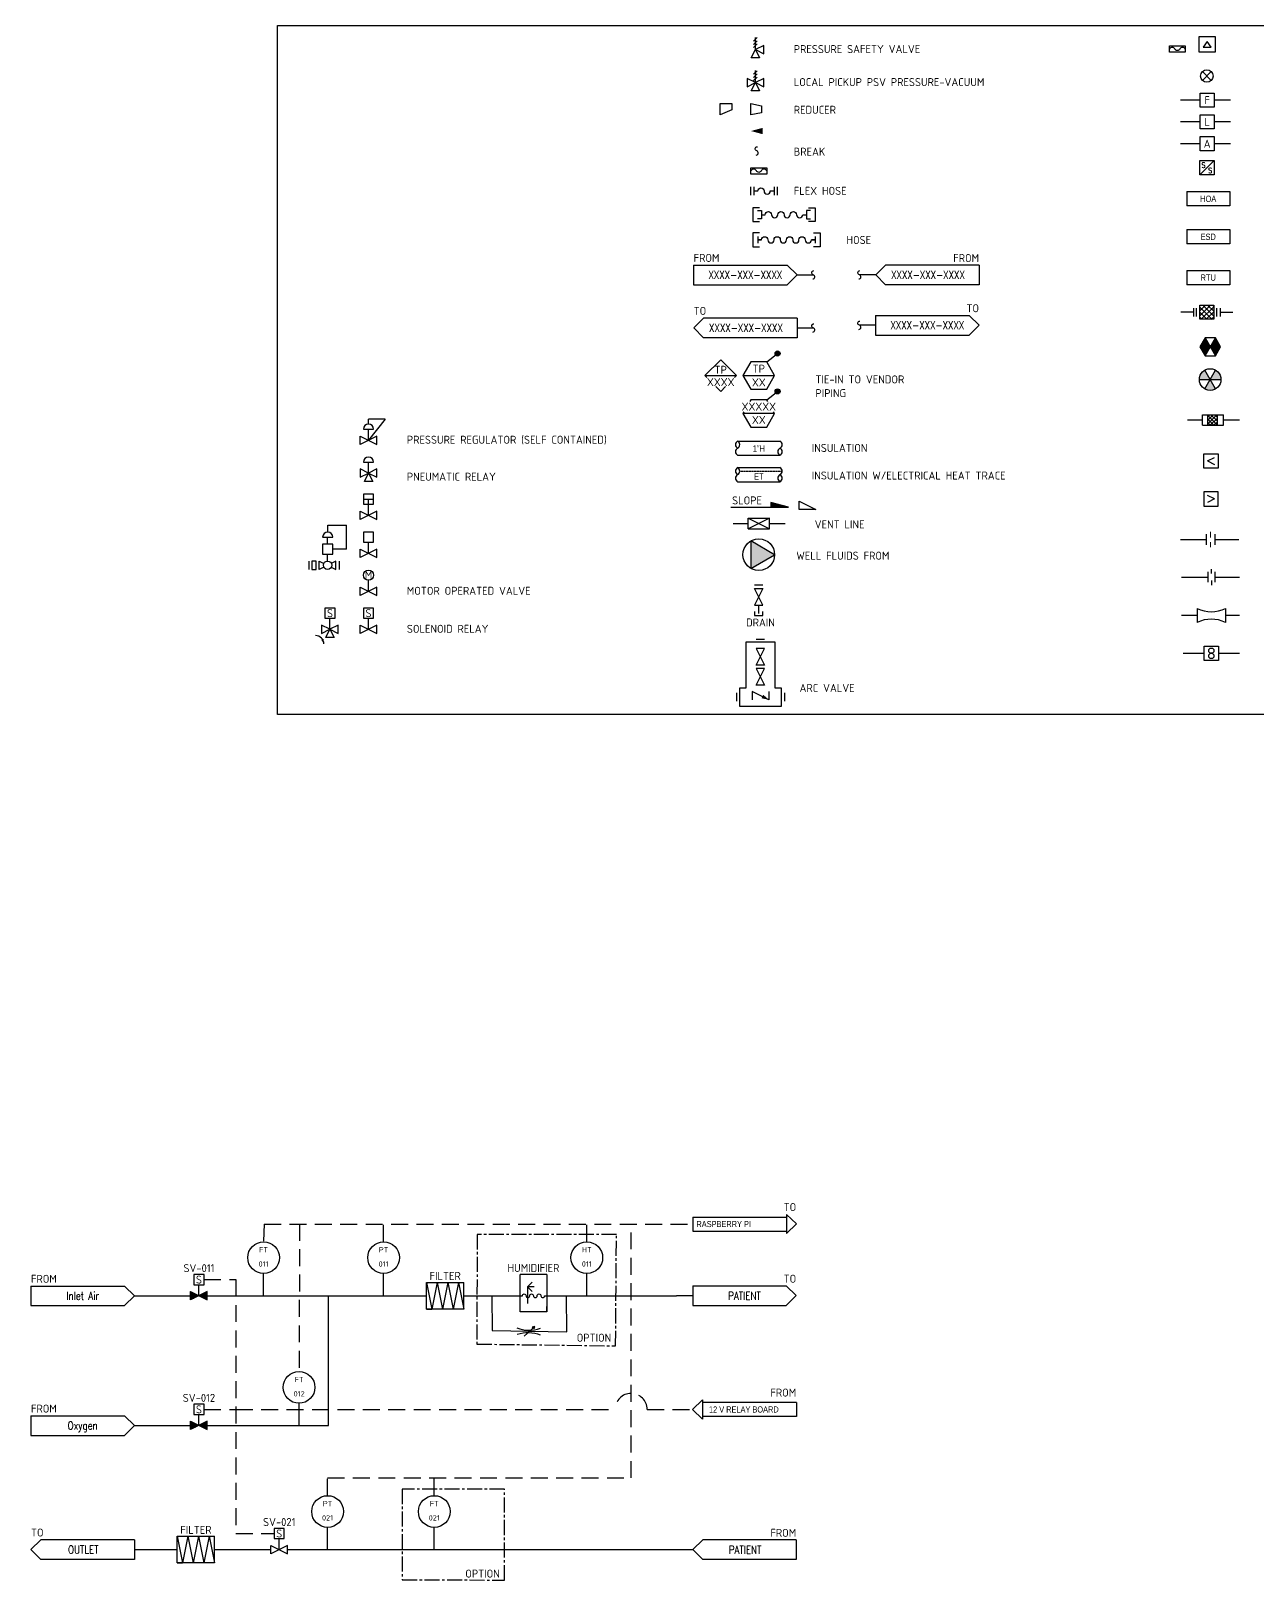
# Model space of a CAD drawing. Header units: millimetres. Extents: x -325 to 284974, y -1 to 659558.
# Drawn here: x 1491 to 1951, y 553 to 1134 of the extents above; entities that cross this region are included whole.
import ezdxf
from ezdxf.enums import TextEntityAlignment as Align

# ---------------------------------------------------------------- set-up
doc = ezdxf.new("R2010")
doc.units = ezdxf.units.MM
doc.header["$LTSCALE"] = 0.5
for name, pattern in [('CENTER2', [1.125, 0.75, -0.125, 0.125, -0.125]), ('DASHED', [19.05, 12.7, -6.35]), ('HIDDEN2', [0.1875, 0.125, -0.0625])]:
    doc.linetypes.add(name, pattern=pattern)
for name, color, linetype in [('DRAWING', 7, 'Continuous'), ('PID', 2, 'Continuous'), ('PROCESS', 4, 'Continuous'), ('SYM', 2, 'Continuous'), ('SYMBOLS', 2, 'Continuous'), ('TEXT_10', 2, 'Continuous')]:
    doc.layers.add(name, color=color, linetype=linetype)
doc.styles.add('FUNCT', font='simplex', dxfattribs={"width": 0.85})
doc.styles.add('romans', font='romans.shx')
doc.styles.add('X1', font='iso3098b.shx', dxfattribs={"height": 0.125})
doc.linetypes.add('PNEUMATCI_LINE', pattern='A,0.18,["//",romans,S=0.09,R=0,X=0,Y=-0.045],0.18', length=0.36)

# ---------------------------------------------------------------- blocks, each defined once
blk = doc.blocks.new('INSUL')
for p, q in [((-0.375, 0.125), (0.375, 0.125)), ((-0.375, -0.125), (0.375, -0.125))]:
    blk.add_line(p, q)
for centre, start, end in [((-0.34375, 0.0625), 116.565051, 243.434949), ((-0.40625, 0.0625), 296.565051, 63.434949), ((0.34375, 0.0625), 296.565051, 63.434949), ((-0.34375, -0.0625), 116.565051, 243.434949), ((0.40625, -0.0625), 116.565051, 243.434949), ((0.34375, -0.0625), 296.565051, 63.434949)]:
    blk.add_arc(centre, 0.06988, start, end)
at = {"color": 2, "width": 0.85}
blk.add_attdef('INSUL_TK', text='', height=0.1, dxfattribs=at).set_placement((0, -0.0625), align=Align.CENTER)
blk = doc.blocks.new('ARROW2')
at = {"layer": 'SYM'}
for p, q in [((-1.629, 0.153), (-0.153, 0.153)), ((-1.629, 0.153), (-1.629, -0.156)), ((-0.153, 0.153), (0.003, 0)), ((0.003, 0), (-0.153, -0.156)), ((-1.629, -0.156), (-0.153, -0.156))]:
    blk.add_line(p, q, dxfattribs=at)
at = {"layer": 'SYM', "width": 0.85}
blk.add_attdef('D501-1020-DP-006', (-1.533, -0.051), '', height=0.0989, dxfattribs=at)
blk = doc.blocks.new('TMETER')
for p, q in [((-0.125, -0.125), (-0.125, 0.125)), ((-0.125, 0.125), (0.125, 0.125)), ((0.125, 0.125), (0.125, -0.125)), ((0.125, -0.125), (-0.125, -0.125))]:
    blk.add_line(p, q)
for centre in [(0, 0.046875), (0, -0.046875)]:
    blk.add_circle(centre, 0.046875)
blk = doc.blocks.new('METER')
for p, q in [((-0.0625, 0.09445), (-0.0625, -0.09305)), ((0, 0.0625), (0, 0.140625)), ((0.0625, 0.09445), (0.0625, -0.09305)), ((0, -0.0625), (0, -0.140625))]:
    blk.add_line(p, q)
blk = doc.blocks.new('VENTURI')
for p, q in [((-0.25, 0.125), (-0.25, -0.125)), ((0.25, 0.125), (0.25, -0.125))]:
    blk.add_line(p, q)
for centre, start, end in [((0, 0.625), 243.417, 296.583), ((0, -0.625), 63.417, 116.583)]:
    blk.add_arc(centre, 0.559, start, end)
blk = doc.blocks.new('TAG_LS')
for p, q in [((-0.125, 0.125), (0.125, 0.125)), ((-0.125, -0.125), (-0.125, 0.125)), ((-0.0625, 0), (0.0625, 0.0625)), ((-0.0625, 0), (0.0625, -0.0625)), ((0.125, 0.125), (0.125, -0.125)), ((0.125, -0.125), (-0.125, -0.125))]:
    blk.add_line(p, q)
blk = doc.blocks.new('TAG_CON')
for p, q in [((-0.125, -0.125), (0.125, 0.125)), ((-0.125, -0.125), (-0.125, 0.125)), ((-0.125, 0.125), (0.125, 0.125)), ((0.125, 0.125), (0.125, -0.125)), ((0.125, -0.125), (-0.125, -0.125))]:
    blk.add_line(p, q)
at = {"color": 2, "style": 'FUNCT', "width": 0.85}
for tag, p in [('OUT', (-0.062, 0.047)), ('INP', (0.055, -0.047))]:
    blk.add_attdef(tag, text='', height=0.0938, dxfattribs=at).set_placement(p, align=Align.MIDDLE)
blk = doc.blocks.new('FLAG')
for p, q in [((-0.375, 0.125), (0.375, 0.125)), ((-0.375, 0.125), (-0.375, -0.125)), ((0.375, 0.125), (0.375, -0.125)), ((0.375, -0.125), (-0.375, -0.125))]:
    blk.add_line(p, q)
at = {"color": 2, "width": 0.85}
blk.add_attdef('FLAG', text='', height=0.1, dxfattribs=at).set_placement((0, 0), align=Align.MIDDLE)
blk = doc.blocks.new('*X119')
at = {"color": 0}
for p, q in [((1.125, 18.803), (1.322, 19)), ((1.125, 18.891), (1.234, 19)), ((1.125, 18.979), (1.146, 19)), ((1.314, 18.75), (1.125, 18.939)), ((1.375, 18.778), (1.153, 19)), ((1.161, 18.75), (1.375, 18.964)), ((1.375, 18.866), (1.241, 19)), ((1.375, 18.954), (1.329, 19)), ((1.226, 18.75), (1.125, 18.851)), ((1.137, 18.75), (1.125, 18.762)), ((1.249, 18.75), (1.375, 18.876)), ((1.337, 18.75), (1.375, 18.788))]:
    blk.add_line(p, q, dxfattribs=at)
blk = doc.blocks.new('K4')
for p, q in [((-0.125, 0.125), (0.125, 0.125)), ((-0.125, -0.125), (-0.125, 0.125)), ((-0.046, 0.062), (-0.046, -0.062)), ((0.046, 0), (-0.046, 0.062)), ((-0.046, -0.062), (0.046, 0)), ((0.125, 0.125), (0.125, -0.125)), ((0.125, -0.125), (-0.125, -0.125))]:
    blk.add_line(p, q)
blk = doc.blocks.new('InstArrow')
at = {"layer": 'SYM'}
for p, q in [((-1.629, 0.111), (-0.153, 0.111)), ((-1.629, 0.111), (-1.629, -0.114)), ((-0.153, 0.153), (-0.153, -0.156)), ((-0.153, 0.153), (0.003, 0)), ((-1.629, -0.114), (-0.153, -0.114)), ((0.003, 0), (-0.153, -0.156))]:
    blk.add_line(p, q, dxfattribs=at)
at = {"layer": 'SYM', "width": 0.85}
blk.add_attdef('D501-1020-DP-006', (-1.533, -0.051), '', height=0.0989, dxfattribs=at)

msp = doc.modelspace()

# ---------------------------------------------------------------- hatches: boundary and pattern name
at = {"layer": 'DRAWING', "linetype": 'ByBlock'}
h = msp.add_hatch(dxfattribs=at)
h.set_pattern_fill('ANSI31', color=5, scale=0.1, style=0)
h.paths.add_polyline_path([(1550.79, 657.8), (1550.79, 660.92), (1557.03, 657.8), (1557.03, 660.92)])
h = msp.add_hatch(dxfattribs=at)
h.set_pattern_fill('ANSI31', color=5, scale=0.1, style=0)
h.paths.add_polyline_path([(1550.79, 609.16), (1550.79, 612.28), (1557.03, 609.16), (1557.03, 612.28)])
at = {"layer": 'SYMBOLS'}
h = msp.add_hatch(color=256, dxfattribs=at)
edge = h.paths.add_edge_path()
edge.add_arc((1770.85, 1012.59), 0.95, 0, 360)
h = msp.add_hatch(color=256, dxfattribs=at)
h.paths.add_polyline_path([(1930.99, 1006.35, 0.267949), (1928.96, 1002.83), (1933.01, 1002.83)])
h.paths.add_polyline_path([(1933.01, 1002.83), (1937.07, 1002.83, 0.267949), (1935.04, 1006.35)])
h.paths.add_polyline_path([(1930.99, 999.32, 0.267949), (1935.04, 999.32), (1933.01, 1002.83)])
h = msp.add_hatch(color=256, dxfattribs=at)
edge = h.paths.add_edge_path()
edge.add_arc((1770.85, 998.37), 0.95, 0, 360)
for points in [[(1774.96, 954.97), (1768.28, 956.75), (1768.28, 954.97)], [(1769.73, 937.17), (1760.83, 942.31), (1760.83, 932.03)]]:
    msp.add_hatch(color=256, dxfattribs=at).paths.add_polyline_path(points)

# ---------------------------------------------------------------- linework, layer by layer
at = {"linetype": 'Continuous'}
msp.add_lwpolyline([(1583.39, 1135.59), (2494.22, 1135.59), (2494.22, 877.27), (1583.39, 877.27)], close=True, dxfattribs=at)
at = {"layer": 'DRAWING', "color": 5, "linetype": 'DASHED'}
for p, q in [((1578.33, 686.19), (1578.13, 679.58)), ((1578.33, 686.19), (1739.06, 686.23)), ((1591.62, 686.34), (1591.47, 630.91)), ((1623.13, 679.58), (1623.13, 686.23)), ((1699.32, 679.58), (1699.32, 686.23)), ((1715.93, 591.04), (1715.93, 686.23)), ((1555.81, 665.4), (1567.74, 665.4)), ((1567.74, 665.4), (1567.74, 570.22)), ((1555.81, 616.76), (1567.74, 616.76)), ((1567.74, 616.76), (1709.93, 616.76)), ((1721.93, 616.76), (1739.06, 616.76)), ((1602.13, 584.39), (1602.13, 591.04)), ((1602.13, 591.04), (1715.93, 591.04)), ((1642.13, 584.39), (1642.13, 591.04)), ((1567.74, 570.22), (1582.11, 570.22))]:
    msp.add_line(p, q, dxfattribs=at)
at = {"layer": 'DRAWING', "color": 2, "linetype": 'ByBlock'}
for p, q in [((1639.22, 664.36), (1641.22, 654.36)), ((1643.22, 664.36), (1641.22, 654.36)), ((1643.22, 664.36), (1645.22, 654.36)), ((1647.22, 664.36), (1645.22, 654.36)), ((1647.22, 664.36), (1649.22, 654.36)), ((1651.22, 664.36), (1649.22, 654.36)), ((1651.22, 664.36), (1653.22, 654.36)), ((1653.22, 654.36), (1653.22, 664.36)), ((1684.32, 667.36), (1674.32, 667.36)), ((1678.82, 664.46), (1677.05, 662.69)), ((1679.55, 662.69), (1677.05, 662.69)), ((1678.82, 660.92), (1677.05, 662.69)), ((1677.05, 662.69), (1677.05, 656.39)), ((1639.22, 654.36), (1641.22, 654.36)), ((1684.32, 653.36), (1684.32, 655.36)), ((1545.79, 569.18), (1547.79, 559.18)), ((1549.79, 569.18), (1547.79, 559.18)), ((1549.79, 569.18), (1551.79, 559.18)), ((1553.79, 569.18), (1551.79, 559.18)), ((1553.79, 569.18), (1555.79, 559.18)), ((1557.79, 569.18), (1555.79, 559.18)), ((1557.79, 569.18), (1559.79, 559.18)), ((1559.79, 559.18), (1559.79, 569.18)), ((1545.79, 559.18), (1547.79, 559.18))]:
    msp.add_line(p, q, dxfattribs=at)
at = {"layer": 'DRAWING', "color": 5, "linetype": 'ByBlock'}
for p, q in [((1663.77, 659.36), (1663.9, 646.3)), ((1691.77, 645.76), (1691.71, 659.36)), ((1663.9, 646.3), (1691.77, 645.76)), ((1675.78, 644.17), (1679.84, 647.83)), ((1679.84, 647.83), (1678.89, 647.53)), ((1678.89, 647.53), (1679.64, 647.08)), ((1679.64, 647.08), (1679.84, 647.83))]:
    msp.add_line(p, q, dxfattribs=at)
at = {"layer": 'DRAWING', "color": 5, "linetype": 'CENTER2', "ltscale": 15}
for points in [[(1658.17, 682.36), (1658.13, 641.22), (1710.13, 640.57), (1710.43, 682.36)], [(1630.04, 586.87), (1630.04, 552.8), (1668.52, 552.78), (1668.52, 586.86)]]:
    msp.add_lwpolyline(points, close=True, dxfattribs=at)
at = {"layer": 'DRAWING', "color": 2, "linetype": 'ByBlock'}
for points in [[(1653.22, 654.36), (1639.22, 654.36), (1639.22, 664.36), (1653.22, 664.36)], [(1684.32, 667.36), (1684.32, 653.36), (1674.32, 653.36), (1674.32, 667.36)], [(1559.79, 559.18), (1545.79, 559.18), (1545.79, 569.18), (1559.79, 569.18)]]:
    msp.add_lwpolyline(points, dxfattribs=at)
at = {"layer": 'DRAWING', "color": 5, "linetype": 'ByBlock'}
for centre, radius, start, end in [((1677.7, 658.64), 12.22, 247.76553, 290.29242), ((1677.33, 632.25), 13.17, 69.25823, 108.12299)]:
    msp.add_arc(centre, radius, start, end, dxfattribs=at)
at = {"layer": 'DRAWING', "color": 5, "linetype": 'DASHED'}
msp.add_arc((1715.93, 616.76), 6, 0, 180, dxfattribs=at)
at = {"layer": 'PID', "color": 7, "linetype": 'PNEUMATCI_LINE', "ltscale": 0.6}
for p, q in [((1602.18, 945.64), (1602.18, 948.22)), ((1602.2, 948.22), (1609.21, 948.22)), ((1609.21, 939.26), (1609.21, 948.22)), ((1609.21, 939.26), (1604.05, 939.26))]:
    msp.add_line(p, q, dxfattribs=at)
at = {"layer": 'PROCESS'}
for p, q in [((1929.22, 1107.57), (1921.88, 1107.57)), ((1940.62, 1107.57), (1934.52, 1107.57)), ((1929.22, 1099.4), (1921.88, 1099.4)), ((1940.62, 1099.4), (1934.52, 1099.4)), ((1929.22, 1091.24), (1921.88, 1091.24)), ((1940.62, 1091.24), (1934.52, 1091.24)), ((1778.12, 1042.09), (1784.22, 1042.09)), ((1807.61, 1042.09), (1801.51, 1042.09)), ((1926.7, 1028.08), (1921.95, 1028.08)), ((1936.74, 1028.08), (1941.49, 1028.08)), ((1778.12, 1022.17), (1784.22, 1022.17)), ((1807.61, 1023.19), (1801.51, 1023.19)), ((1924.53, 987.67), (1930.11, 987.67)), ((1938.05, 987.67), (1943.98, 987.67)), ((1754.24, 948.82), (1759.83, 948.82)), ((1767.77, 948.82), (1773.7, 948.82)), ((1921.86, 942.88), (1931.45, 942.88)), ((1934.77, 942.88), (1943.7, 942.88)), ((1922.2, 928.78), (1932.12, 928.78)), ((1934.77, 928.78), (1944.03, 928.78)), ((1928.15, 914.4), (1922.2, 914.4)), ((1944.03, 914.4), (1938.74, 914.4)), ((1922.86, 900.19), (1930.8, 900.19)), ((1936.09, 900.19), (1944.03, 900.19)), ((1529.7, 659.36), (1550.79, 659.36)), ((1557.03, 659.36), (1578.13, 659.36)), ((1578.13, 659.36), (1626.77, 659.36)), ((1602.47, 610.67), (1602.47, 659.32)), ((1623.13, 659.36), (1639.22, 659.36)), ((1653.22, 659.36), (1674.32, 659.36)), ((1684.32, 659.36), (1732.96, 659.36)), ((1739.06, 659.36), (1732.96, 659.36)), ((1529.7, 610.72), (1550.79, 610.72)), ((1557.03, 610.72), (1602.47, 610.67)), ((1529.7, 564.18), (1545.79, 564.18)), ((1559.79, 564.18), (1580.89, 564.18)), ((1587.13, 564.18), (1739.06, 564.18))]:
    msp.add_line(p, q, dxfattribs=at)
at = {"layer": 'SYMBOLS'}
for p, q in [((1761.85, 1129.68), (1763.17, 1131)), ((1761.85, 1128.49), (1763.17, 1129.82)), ((1761.85, 1127.3), (1763.17, 1128.63)), ((1762.51, 1126.54), (1762.51, 1131.05)), ((1761.85, 1117.3), (1763.17, 1118.62)), ((1761.85, 1116.11), (1763.17, 1117.44)), ((1761.85, 1114.92), (1763.17, 1116.25)), ((1762.51, 1114.16), (1762.51, 1118.67)), ((1930.1, 1114.96), (1933.42, 1118.28)), ((1930.1, 1118.28), (1933.42, 1114.96)), ((1760.83, 1072), (1760.83, 1075.11)), ((1762.02, 1072), (1762.02, 1075.11)), ((1769.5, 1075.11), (1769.5, 1072)), ((1770.68, 1075.11), (1770.68, 1072)), ((1926.7, 1029.63), (1926.7, 1026.52)), ((1927.89, 1026.52), (1927.89, 1029.63)), ((1929.08, 1025.43), (1929.08, 1030.72)), ((1929.08, 1030.72), (1934.37, 1030.72)), ((1934.37, 1030.72), (1934.37, 1025.43)), ((1935.56, 1026.52), (1935.56, 1029.63)), ((1936.74, 1029.63), (1936.74, 1026.52)), ((1934.37, 1025.43), (1929.08, 1025.43)), ((1931.08, 1011.75), (1935.01, 1018.47)), ((1931.12, 1018.49), (1934.97, 1011.72)), ((1766.77, 1009.48), (1770.85, 1012.59)), ((1935.04, 999.32), (1930.99, 1006.35)), ((1930.99, 999.32), (1935.04, 1006.35)), ((1743.58, 1004.29), (1755.45, 1004.29)), ((1757.86, 1004.33), (1769.73, 1004.33)), ((1928.96, 1002.83), (1937.07, 1002.83)), ((1766.77, 995.25), (1770.85, 998.37)), ((1623.7, 988.03), (1617.47, 980.1)), ((1617.47, 986.14), (1617.47, 988.03)), ((1623.7, 988.03), (1617.47, 988.03)), ((1769.73, 990.11), (1757.86, 990.11)), ((1930.11, 985.68), (1930.11, 989.65)), ((1930.11, 989.65), (1938.05, 989.65)), ((1932.12, 985.68), (1932.12, 989.65)), ((1932.12, 986.22), (1935.55, 989.65)), ((1932.12, 987.64), (1934.13, 989.65)), ((1932.12, 989.07), (1932.71, 989.65)), ((1935.71, 985.78), (1932.12, 989.36)), ((1934.38, 985.68), (1932.12, 987.94)), ((1933.01, 985.68), (1935.71, 988.38)), ((1935.71, 987.2), (1933.26, 989.65)), ((1935.71, 988.62), (1934.68, 989.65)), ((1935.71, 985.68), (1935.71, 989.65)), ((1938.05, 985.68), (1938.05, 989.65)), ((1617.47, 980.1), (1617.47, 984.24)), ((1930.11, 985.68), (1938.05, 985.68)), ((1932.96, 985.68), (1932.12, 986.52)), ((1934.43, 985.68), (1935.71, 986.96)), ((1615.6, 971.89), (1619.4, 971.89)), ((1617.5, 967.75), (1617.5, 971.89)), ((1615.57, 957.98), (1619.37, 957.98)), ((1617.47, 951.95), (1617.47, 957.98)), ((1602.15, 941.16), (1602.15, 943.74)), ((1617.47, 937.7), (1617.47, 941.84)), ((1931.45, 944.88), (1931.45, 940.91)), ((1934.77, 944.88), (1934.77, 940.91)), ((1602.12, 934.78), (1602.12, 937.36)), ((1595.07, 934.78), (1595.07, 931.66)), ((1606.42, 934.78), (1606.42, 931.66)), ((1617.47, 923.46), (1617.47, 927.6)), ((1765.36, 925.72), (1762.24, 925.72)), ((1763.8, 915.18), (1763.8, 918.3)), ((1603.01, 909.21), (1603.01, 913.35)), ((1617.47, 909.21), (1617.47, 913.35)), ((1762.87, 905.51), (1765.99, 905.51)), ((1755.38, 885.32), (1755.38, 882.2)), ((1773.49, 885.32), (1773.49, 882.2)), ((1553.91, 659.36), (1553.91, 663.5)), ((1578.13, 659.36), (1578.13, 667.7)), ((1623.13, 659.36), (1623.13, 667.7)), ((1699.32, 659.36), (1699.32, 667.7)), ((1591.47, 610.7), (1591.47, 619.04)), ((1553.91, 610.72), (1553.91, 614.86)), ((1602.13, 564.18), (1602.13, 572.52)), ((1642.13, 564.18), (1642.13, 572.52)), ((1584.01, 564.18), (1584.01, 568.32))]:
    msp.add_line(p, q, dxfattribs=at)
at = {"layer": 'SYMBOLS', "linetype": 'HIDDEN2'}
msp.add_line((1756.68, 968.49), (1772.55, 968.49), dxfattribs=at)
at = {"layer": 'SYMBOLS'}
for points in [[(1762.51, 1126.54), (1764.07, 1123.42), (1760.95, 1123.42), (1762.51, 1126.54), (1765.63, 1124.98), (1765.63, 1128.1), (1762.51, 1126.54)], [(1917.74, 1125.54), (1917.74, 1127.91), (1923.68, 1127.91), (1923.68, 1125.54)], [(1762.51, 1114.16), (1764.07, 1111.04), (1760.95, 1111.04), (1762.51, 1114.16), (1765.63, 1112.6), (1765.63, 1115.72), (1762.51, 1114.16), (1759.39, 1115.72), (1759.39, 1112.6)], [(1929.22, 1104.92), (1929.22, 1110.21), (1934.52, 1110.21), (1934.52, 1104.92)], [(1749.35, 1102.06), (1749.35, 1106.29), (1753.71, 1106.29), (1753.71, 1103.95)], [(1760.83, 1106.29), (1764.8, 1105.5), (1764.8, 1102.85), (1760.83, 1102.06)], [(1929.22, 1096.76), (1929.22, 1102.05), (1934.52, 1102.05), (1934.52, 1096.76)], [(1929.22, 1088.59), (1929.22, 1093.89), (1934.52, 1093.89), (1934.52, 1088.59)], [(1760.83, 1079.86), (1760.83, 1082.24), (1766.77, 1082.24), (1766.77, 1079.86)], [(1935.01, 1018.47), (1931.12, 1018.49), (1929.15, 1015.13), (1931.08, 1011.75), (1934.97, 1011.72), (1936.94, 1015.09)], [(1757.86, 1004.33), (1760.83, 999.19), (1766.77, 999.19), (1769.73, 1004.33), (1766.77, 1009.48), (1760.83, 1009.48)], [(1614.35, 978.54), (1614.35, 981.66), (1620.59, 978.54), (1620.59, 981.66)], [(1617.5, 967.75), (1619.06, 964.63), (1615.94, 964.63), (1617.5, 967.75), (1620.62, 966.19), (1620.62, 969.31), (1617.5, 967.75), (1614.38, 969.31), (1614.38, 966.19)], [(1619.37, 956.09), (1619.37, 959.88), (1615.57, 959.88), (1615.57, 956.09)], [(1614.35, 950.39), (1614.35, 953.5), (1620.59, 950.39), (1620.59, 953.5)], [(1785.14, 954.12), (1778.91, 954.12), (1778.91, 957.23)], [(1604.05, 937.36), (1604.05, 941.16), (1600.25, 941.16), (1600.25, 937.36)], [(1619.37, 941.84), (1619.37, 945.64), (1615.57, 945.64), (1615.57, 941.84)], [(1769.73, 937.17), (1760.83, 942.31), (1760.83, 932.03)], [(1614.35, 936.14), (1614.35, 939.26), (1620.59, 936.14), (1620.59, 939.26)], [(1597.82, 934.78), (1596.26, 934.78), (1596.26, 931.66), (1597.82, 931.66)], [(1614.35, 921.9), (1614.35, 925.01), (1620.59, 921.9), (1620.59, 925.01)], [(1762.24, 924.53), (1765.36, 924.53), (1762.24, 918.3), (1765.36, 918.3)], [(1604.94, 913.35), (1604.94, 917.15), (1601.14, 917.15), (1601.14, 913.35)], [(1619.37, 913.35), (1619.37, 917.15), (1615.57, 917.15), (1615.57, 913.35)], [(1603.01, 909.21), (1604.57, 906.09), (1601.45, 906.09), (1603.01, 909.21), (1606.12, 907.65), (1606.12, 910.77), (1603.01, 909.21), (1599.89, 910.77), (1599.89, 907.65)], [(1614.35, 907.65), (1614.35, 910.77), (1620.59, 907.65), (1620.59, 910.77)], [(1769.92, 887.1), (1769.92, 904.32), (1758.94, 904.32), (1758.94, 887.1), (1756.56, 887.1), (1756.56, 880.42), (1772.3, 880.42), (1772.3, 887.1)], [(1765.99, 901.94), (1762.87, 901.94), (1765.99, 895.71), (1762.87, 895.71)], [(1765.99, 894.52), (1762.87, 894.52), (1765.99, 888.29), (1762.87, 888.29)], [(1555.81, 663.5), (1555.81, 667.3), (1552.01, 667.3), (1552.01, 663.5)], [(1550.79, 657.8), (1550.79, 660.92), (1557.03, 657.8), (1557.03, 660.92)], [(1555.81, 614.86), (1555.81, 618.66), (1552.01, 618.66), (1552.01, 614.86)], [(1550.79, 609.16), (1550.79, 612.28), (1557.03, 609.16), (1557.03, 612.28)], [(1585.91, 568.32), (1585.91, 572.11), (1582.11, 572.11), (1582.11, 568.32)], [(1580.89, 562.62), (1580.89, 565.74), (1587.13, 562.62), (1587.13, 565.74)]]:
    msp.add_lwpolyline(points, close=True, dxfattribs=at)
for points, format in [([(1923.68, 1126.73, 0.618034), (1921.6, 1126.73, -0.618034), (1919.82, 1126.73, 0.618034), (1917.74, 1126.73)], "xyb"), ([(1765.28, 1096, 2.38, 0, 0), (1760.83, 1096, 0, 0, 0)], "xyseb"), ([(1762.85, 1087.01, 0.858614), (1763.05, 1088.57, -0.858614), (1763.25, 1090.13)], "xyb"), ([(1766.77, 1081.05, 0.618034), (1764.69, 1081.05, -0.618034), (1762.91, 1081.05, 0.618034), (1760.83, 1081.05)], "xyb"), ([(1762.02, 1073.55), (1763.42, 1073.55, -1), (1765.76, 1073.55, 1), (1768.09, 1073.55), (1769.5, 1073.55)], "xyb"), ([(1764.83, 1064.64), (1766.23, 1064.64, -1), (1768.57, 1064.64, 1), (1770.91, 1064.64, -1), (1773.25, 1064.64, 1), (1775.58, 1064.64, -1), (1777.92, 1064.64, 1), (1780.26, 1064.64), (1781.66, 1064.64)], "xyb"), ([(1764.83, 1055.21, -1), (1767.16, 1055.21, 1), (1769.5, 1055.21, -1), (1771.84, 1055.21, 1), (1774.18, 1055.21, -1), (1776.52, 1055.21, 1), (1778.85, 1055.21, -1), (1781.19, 1055.21, 1), (1783.53, 1055.21)], "xyb"), ([(1784.02, 1040.53, 0.858614), (1784.22, 1042.09, -0.858614), (1784.42, 1043.65)], "xyb"), ([(1801.31, 1040.53, 0.858614), (1801.51, 1042.09, -0.858614), (1801.71, 1043.65)], "xyb"), ([(1784.02, 1020.61, 0.858614), (1784.22, 1022.17, -0.858614), (1784.42, 1023.72)], "xyb"), ([(1801.31, 1021.64, 0.858614), (1801.51, 1023.19, -0.858614), (1801.71, 1024.75)], "xyb"), ([(1600.2, 905.41, 0.95, 0, 0), (1600.77, 903.72, 0, 0, 0)], "xyseb"), ([(1765.16, 883.99, 1.43, 0, 0), (1767.55, 882.8, 0, 0, 0)], "xyseb"), ([(1674.32, 659.36), (1675.15, 659.36, -1), (1676.54, 659.36, 1), (1677.93, 659.36, -1), (1679.32, 659.36, 1), (1680.71, 659.36, -1), (1682.1, 659.36, 1), (1683.49, 659.36), (1684.32, 659.36)], "xyb")]:
    msp.add_lwpolyline(points, format=format, dxfattribs=at)
for points in [[(1764.05, 1067.25), (1761.55, 1067.25), (1761.55, 1062.03), (1764.05, 1062.03)], [(1763.27, 1066.2), (1764.83, 1066.2), (1764.83, 1063.08), (1763.27, 1063.08)], [(1783.22, 1066.2), (1781.66, 1066.2), (1781.66, 1063.08), (1783.22, 1063.08)], [(1782.44, 1067.25), (1784.94, 1067.25), (1784.94, 1062.03), (1782.44, 1062.03)], [(1764.05, 1057.81), (1761.55, 1057.81), (1761.55, 1052.6), (1764.05, 1052.6)], [(1784.31, 1057.81), (1786.81, 1057.81), (1786.81, 1052.6), (1784.31, 1052.6)], [(1763.42, 1056.46), (1763.42, 1055.21), (1764.83, 1055.21), (1763.42, 1055.21), (1763.42, 1053.96)], [(1784.93, 1056.46), (1784.93, 1055.21), (1783.53, 1055.21), (1784.93, 1055.21), (1784.93, 1053.96)], [(1754.7, 1003.54), (1755.45, 1004.29), (1749.51, 1010.23), (1743.58, 1004.29), (1744.33, 1003.54)], [(1747.65, 1000.22), (1749.51, 998.36), (1751.37, 1000.22)], [(1767.14, 994.61), (1766.77, 995.25), (1760.83, 995.25), (1760.46, 994.61)], [(1758.23, 990.75), (1757.86, 990.11), (1760.83, 984.97), (1766.77, 984.97), (1769.73, 990.11), (1769.36, 990.75)], [(1753.34, 954.97), (1774.96, 954.97), (1768.28, 956.75), (1768.28, 954.97)], [(1759.83, 950.8), (1767.77, 946.83)], [(1759.83, 946.83), (1759.83, 950.8), (1767.77, 950.8), (1759.83, 946.83), (1767.77, 946.83), (1767.77, 950.8)], [(1600.73, 932.52), (1599, 931.66), (1599, 934.78), (1600.73, 933.92)], [(1603.51, 932.52), (1605.24, 931.66), (1605.24, 934.78), (1603.51, 933.92)], [(1762.24, 915.9), (1762.24, 914.34), (1765.36, 914.34), (1765.36, 915.9)], [(1767.55, 885.91), (1767.55, 882.8), (1761.31, 885.91), (1761.31, 882.8)]]:
    msp.add_lwpolyline(points, dxfattribs=at)
for points in [[(1615.57, 984.24), (1619.37, 984.24, 1)], [(1600.28, 943.74), (1604.08, 943.74, 1)]]:
    msp.add_lwpolyline(points, format="xyb", close=True, dxfattribs=at)
at = {"layer": 'SYMBOLS', "const_width": 0.429}
for points in [[(1933.11, 945.86), (1933.11, 943.55)], [(1933.11, 941.88), (1933.11, 939.9)]]:
    msp.add_lwpolyline(points, dxfattribs=at)
at = {"layer": 'SYMBOLS'}
for centre, radius in [((1931.76, 1116.62), 2.35), ((1770.85, 1012.59), 0.95), ((1933.01, 1002.83), 4.06), ((1770.85, 998.37), 0.95), ((1763.8, 937.17), 5.94), ((1602.12, 933.22), 1.56), ((1617.47, 929.49), 1.9), ((1578.13, 673.64), 5.94), ((1623.13, 673.64), 5.94), ((1699.32, 673.64), 5.94), ((1591.47, 624.98), 5.94), ((1602.13, 578.46), 5.94), ((1642.13, 578.46), 5.94)]:
    msp.add_circle(centre, radius, dxfattribs=at)
for centre, radius, end in [((1617.5, 971.89), 1.9, 180), ((1597.65, 903.72), 3.12, 90)]:
    msp.add_arc(centre, radius, 0, end, dxfattribs=at)
for points in [[(1931.12, 1018.49), (1929.15, 1015.13), (1933.04, 1015.11), (1931.08, 1011.75)], [(1935.01, 1018.47), (1933.04, 1015.11), (1936.94, 1015.09), (1934.97, 1011.72)]]:
    msp.add_solid(points, dxfattribs=at)

# ---------------------------------------------------------------- block references
at = {"layer": 'DRAWING', "color": 5, "linetype": 'ByBlock'}
ref = msp.add_blockref('InstArrow', (1777.87, 686.26), dxfattribs=dict(at, xscale=-23.82840078415506, yscale=-23.21038488009083, zscale=23.82840078415506, rotation=180))
ref.add_attrib('D501-1020-DP-006', 'RASPBERRY PI', (1740.42, 685.08), dxfattribs={"layer": 'SYM', "height": 2.2958, "width": 0.872633})
ref = msp.add_blockref('InstArrow', (1739.06, 616.76), dxfattribs=dict(at, xscale=23.82840078415506, yscale=-23.21038488009083, zscale=23.82840078415506, rotation=180))
ref.add_attrib('D501-1020-DP-006', '12 V RELAY BOARD', (1745.12, 615.57), dxfattribs={"layer": 'SYM', "height": 2.2958, "width": 0.872633})
at = {"layer": 'SYMBOLS'}
for name, p, xscale, yscale, zscale, rotation in [('K4', (1931.87, 1128.51), 23.75, 23.75, 23.75, 90), ('*X119', (1532.1, 1054.54), 21.17224998714391, 21.17224998714391, 21.17224998714391, 270)]:
    msp.add_blockref(name, p, dxfattribs=dict(at, xscale=xscale, yscale=yscale, zscale=zscale, rotation=rotation))
ref = msp.add_blockref('TAG_CON', (1931.85, 1082.22), dxfattribs=dict(at, xscale=21.44791249999898, yscale=21.44791249999898, zscale=21.44791249999898))
ref.add_attrib('OUT', 'S', dxfattribs={"layer": '0', "color": 2, "height": 2.02, "style": 'FUNCT', "width": 0.85}).set_placement((1930.51, 1083.23), align=Align.MIDDLE)
ref.add_attrib('INP', 'S', dxfattribs={"layer": '0', "color": 2, "height": 2.02, "style": 'FUNCT', "width": 0.85}).set_placement((1933.02, 1081.22), align=Align.MIDDLE)
ref = msp.add_blockref('FLAG', (1932.28, 1070.59), dxfattribs=dict(at, xscale=21.44791249999898, yscale=21.44791249999898, zscale=21.44791249999898))
ref.add_attrib('FLAG', 'HOA', dxfattribs={"layer": '0', "color": 2, "height": 2.375, "width": 0.85}).set_placement((1932.28, 1070.59), align=Align.MIDDLE)
ref = msp.add_blockref('FLAG', (1932.28, 1056.35), dxfattribs=dict(at, xscale=21.44791249999898, yscale=21.44791249999898, zscale=21.44791249999898))
ref.add_attrib('FLAG', 'ESD', dxfattribs={"layer": '0', "color": 2, "height": 2.375, "width": 0.85}).set_placement((1932.28, 1056.35), align=Align.MIDDLE)
ref = msp.add_blockref('ARROW2', (1778.05, 1042.09), dxfattribs=dict(at, xscale=23.75, yscale=23.75, zscale=23.75))
ref.add_attrib('D501-1020-DP-006', 'XXXX-XXX-XXXX', dxfattribs={"height": 2.9688, "style": 'romans', "width": 0.8}).set_placement((1758.75, 1042.05), align=Align.MIDDLE_CENTER)
ref = msp.add_blockref('ARROW2', (1807.68, 1042.09), dxfattribs=dict(at, xscale=-23.75, yscale=23.75, zscale=23.75))
ref.add_attrib('D501-1020-DP-006', 'XXXX-XXX-XXXX', dxfattribs={"height": 2.9688, "style": 'romans', "width": 0.8}).set_placement((1827.22, 1042.05), align=Align.MIDDLE_CENTER)
ref = msp.add_blockref('FLAG', (1932.28, 1041.03), dxfattribs=dict(at, xscale=21.44791249999898, yscale=21.44791249999898, zscale=21.44791249999898))
ref.add_attrib('FLAG', 'RTU', dxfattribs={"layer": '0', "color": 2, "height": 2.375, "width": 0.85}).set_placement((1932.28, 1041.03), align=Align.MIDDLE)
ref = msp.add_blockref('ARROW2', (1739.45, 1022.2), dxfattribs=dict(at, xscale=-23.75, yscale=23.75, zscale=23.75))
ref.add_attrib('D501-1020-DP-006', 'XXXX-XXX-XXXX', dxfattribs={"height": 2.9688, "style": 'romans', "width": 0.8}).set_placement((1758.98, 1022.17), align=Align.MIDDLE_CENTER)
ref = msp.add_blockref('ARROW2', (1846.29, 1023.23), dxfattribs=dict(at, xscale=23.75, yscale=23.75, zscale=23.75))
ref.add_attrib('D501-1020-DP-006', 'XXXX-XXX-XXXX', dxfattribs={"height": 2.9688, "style": 'romans', "width": 0.8}).set_placement((1826.98, 1023.19), align=Align.MIDDLE_CENTER)
for name, p, xscale, yscale, zscale in [('TAG_LS', (1933.3, 972.3), 21.44791249999898, 21.44791249999898, 21.44791249999898), ('TAG_LS', (1933.35, 958.06), -21.44791249999898, 21.44791249999898, 21.4479125), ('METER', (1933.45, 928.78), 21.17224998714391, 21.17224998714391, 21.17224998714391), ('VENTURI', (1933.45, 914.4), 21.17224998714391, 21.17224998714391, 21.17224998714391), ('TMETER', (1933.45, 900.19), 21.17224998714391, 21.17224998714391, 21.17224998714391)]:
    msp.add_blockref(name, p, dxfattribs=dict(at, xscale=xscale, yscale=yscale, zscale=zscale))
ref = msp.add_blockref('ARROW2', (1529.62, 659.36), dxfattribs=dict(at, xscale=23.75, yscale=23.75, zscale=23.75))
ref.add_attrib('D501-1020-DP-006', 'Inlet Air', dxfattribs={"height": 2.969, "style": 'romans', "width": 0.8}).set_placement((1510.32, 659.33), align=Align.MIDDLE_CENTER)
ref = msp.add_blockref('ARROW2', (1777.74, 659.4), dxfattribs=dict(at, xscale=23.75, yscale=23.75, zscale=23.75))
ref.add_attrib('D501-1020-DP-006', 'PATIENT', dxfattribs={"height": 2.969, "style": 'romans', "width": 0.8}).set_placement((1758.44, 659.36), align=Align.MIDDLE_CENTER)
ref = msp.add_blockref('ARROW2', (1529.62, 610.72), dxfattribs=dict(at, xscale=23.75, yscale=23.75, zscale=23.75))
ref.add_attrib('D501-1020-DP-006', 'Oxygen', dxfattribs={"height": 2.969, "style": 'romans', "width": 0.8}).set_placement((1510.32, 610.68), align=Align.MIDDLE_CENTER)
ref = msp.add_blockref('ARROW2', (1491.02, 564.21), dxfattribs=dict(at, xscale=-23.75, yscale=23.75, zscale=23.75))
ref.add_attrib('D501-1020-DP-006', 'OUTLET', dxfattribs={"height": 2.969, "style": 'romans', "width": 0.8}).set_placement((1510.56, 564.18), align=Align.MIDDLE_CENTER)
ref = msp.add_blockref('ARROW2', (1739.14, 564.18), dxfattribs=dict(at, xscale=-23.75, yscale=23.75, zscale=23.75))
ref.add_attrib('D501-1020-DP-006', 'PATIENT', dxfattribs={"height": 2.969, "style": 'romans', "width": 0.8}).set_placement((1758.67, 564.14), align=Align.MIDDLE_CENTER)
at = {"layer": 'TEXT_10'}
ref = msp.add_blockref('INSUL', (1763.8, 977.11), dxfattribs=dict(at, xscale=21.17224998714391, yscale=21.17224998714391, zscale=21.17224998714391))
ref.add_attrib('INSUL_TK', '1"H', dxfattribs={"layer": '0', "height": 2.375, "width": 0.85}).set_placement((1763.8, 975.78), align=Align.CENTER)
ref = msp.add_blockref('INSUL', (1763.8, 967.17), dxfattribs=dict(at, xscale=21.17224998714391, yscale=21.17224998714391, zscale=21.17224998714391))
ref.add_attrib('INSUL_TK', 'ET', dxfattribs={"layer": '0', "height": 2.375, "width": 0.85}).set_placement((1763.8, 965.28), align=Align.CENTER)

# ---------------------------------------------------------------- texts
at = {"layer": 'SYMBOLS', "style": 'X1'}
for s, p in [('F', (1931.87, 1107.57)), ('L', (1931.87, 1099.4)), ('A', (1931.87, 1091.24)), ('TP', (1749.51, 1006.48)), ('TP', (1763.8, 1006.91)), ('XXXX', (1749.51, 1001.88)), ('XX', (1763.8, 1001.76)), ('XXXXX', (1763.8, 992.68)), ('XX', (1763.8, 987.7)), ('M', (1617.5, 929.49)), ('S', (1603.04, 915.25)), ('S', (1617.47, 915.25)), ('S', (1553.91, 665.4)), ('S', (1553.91, 616.76)), ('S', (1584.01, 570.22))]:
    msp.add_text(s, height=3, dxfattribs=at).set_placement(p, align=Align.MIDDLE)
at = {"layer": 'TEXT_10', "style": 'X1'}
for s, p in [('PRESSURE SAFETY VALVE', (1776.9, 1125.22)), ('LOCAL PICKUP PSV PRESSURE-VACUUM', (1776.9, 1112.84)), ('REDUCER', (1776.9, 1102.47)), ('BREAK', (1776.9, 1086.75)), ('FLEX HOSE', (1776.9, 1072.07)), ('HOSE', (1796.65, 1053.64)), ('FROM', (1739.37, 1046.92)), ('TO', (1739.37, 1027.07)), ('TIE-IN TO VENDOR ', (1785.04, 1001.39)), ('PIPING', (1785.04, 996.23)), ('PRESSURE REGULATOR (SELF CONTAINED)', (1631.86, 978.77)), ('INSULATION', (1783.67, 975.68)), ('PNEUMATIC RELAY', (1631.86, 964.91)), ('INSULATION W/ELECTRICAL HEAT TRACE', (1783.67, 965.34)), ('SLOPE', (1753.79, 956.02)), ('VENT LINE', (1784.76, 947.03)), ('MOTOR OPERATED VALVE', (1631.86, 922.13)), ('DRAIN', (1759.03, 910.25)), ('SOLENOID RELAY', (1631.86, 907.88)), ('ARC VALVE', (1779.08, 885.69)), ('FROM', (1490.95, 664.19)), ('FROM', (1490.95, 615.54)), ('TO', (1490.95, 569.08))]:
    msp.add_text(s, height=3, dxfattribs=at).set_placement(p)
for s, p in [('FROM', (1846.36, 1046.88)), ('TO', (1846.36, 1028.06)), ('TO', (1777.81, 691.09)), ('TO', (1777.81, 664.23)), ('FROM', (1777.81, 621.54)), ('FROM', (1777.81, 568.96))]:
    msp.add_text(s, height=3, dxfattribs=at).set_placement(p, align=Align.RIGHT)
for s, height, p in [('WELL FLUIDS FROM', 3, (1795.31, 936.8)), ('FT', 2, (1578.13, 676.61)), ('PT', 2, (1623.13, 676.61)), ('HT', 2, (1699.32, 676.61)), ('011', 2, (1578.13, 671.27)), ('011', 2, (1623.13, 671.27)), ('011', 2, (1699.32, 671.27)), ('FT', 2, (1591.47, 627.94)), ('012', 2, (1591.47, 622.6)), ('PT', 2, (1602.13, 581.42)), ('FT', 2, (1642.13, 581.42)), ('021', 2, (1602.13, 576.08)), ('021', 2, (1642.13, 576.08))]:
    msp.add_text(s, height=height, dxfattribs=at).set_placement(p, align=Align.MIDDLE)
for s, p in [('SV-011', (1553.91, 667.3)), ('FILTER', (1646.22, 664.36)), ('HUMIDIFIER', (1679.32, 667.36)), ('SV-012', (1553.91, 618.66)), ('SV-021', (1584.01, 572.11)), ('FILTER', (1552.79, 569.18))]:
    msp.add_text(s, height=3, dxfattribs=at).set_placement(p, align=Align.BOTTOM_CENTER)
for p in [(1708.47, 641.22), (1666.69, 552.78)]:
    msp.add_text('OPTION', height=3, dxfattribs=at).set_placement(p, align=Align.BOTTOM_RIGHT)

doc.saveas('drawing.dxf')
